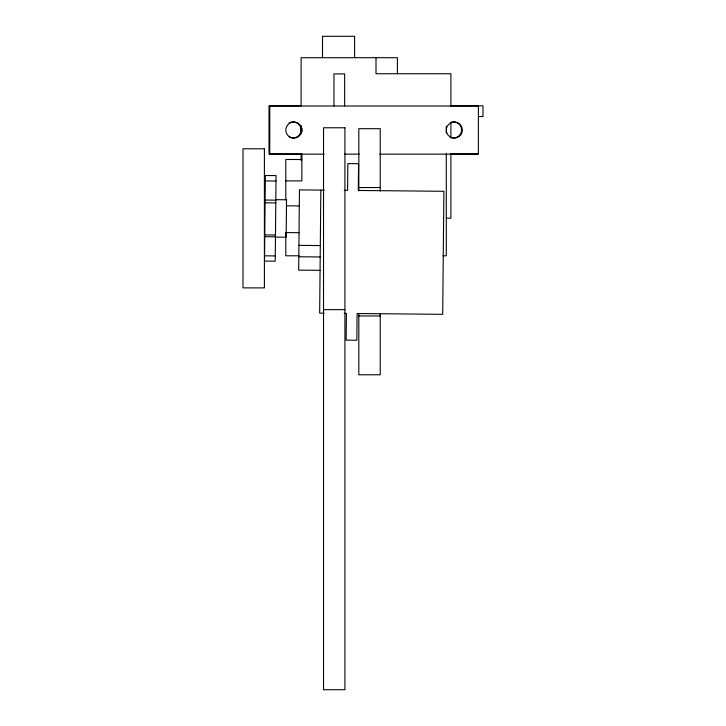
<?xml version="1.0" encoding="UTF-8"?>
<svg xmlns="http://www.w3.org/2000/svg" width="726" height="726" viewBox="0 0 726 726"><rect width="100%" height="100%" fill="white"/><g stroke="black" fill="none" stroke-linecap="round" stroke-linejoin="round"><path stroke-width="1.09" d="M320.847 190.103L319.658 313.142L324.114 313.178M450.483 105.842L482.999 105.842L482.999 116.541L478.57 116.541M301.898 153.994L269.01 153.994L269.01 105.842L301.108 105.842L301.108 57.699L397.403 57.699L397.403 73.743M450.438 153.994L477.644 153.994M324.177 154.148L269.754 154.148L269.754 105.996L478.389 105.996L478.389 154.148L379.734 154.148M344.587 154.148L359.325 154.148M301.853 159.493L285.799 159.493L285.799 199.895M285.799 180.892L301.853 180.892L301.853 154.066M358.825 187.553L380.224 187.553M446.39 218.181L450.9 218.181L450.9 153.812M299.239 255.788L285.799 255.788L285.799 232.311M442.896 255.788L446.29 255.788L446.29 153.304M323.524 309.657L344.923 309.657M358.825 315.937L380.224 315.937M265.299 180.928L275.998 181.037M324.195 190.139L299.448 189.894L298.676 270.136L320.075 270.344M344.251 190.33L347.591 190.366L347.854 163.613L358.553 163.722L358.29 190.466L443.885 191.292L442.697 314.331L357.101 313.505L356.847 340.249L346.148 340.14L346.402 313.396L344.178 313.378M275.816 199.668L286.516 199.777L286.153 237.22L275.453 237.112M265.117 200.049L275.816 200.158M265.09 202.799L275.789 202.908M286.461 205.821L299.293 205.948M286.198 232.565L299.039 232.692M264.781 234.897L275.472 234.997M264.763 236.694L275.463 236.794M298.912 245.352L320.311 245.56M264.573 255.815L275.272 255.924M298.803 256.768L320.202 256.968M450.9 105.842L450.9 73.743L376.004 73.743L376.004 57.699M450.9 122.186L450.9 138.004M446.29 126.27L446.29 133.03M380.224 191.074L380.224 128.702L358.825 128.702L358.825 190.929M380.224 313.55L380.224 374.788L358.825 374.788L358.825 313.55M354.606 57.699L354.606 36.3L322.507 36.3L322.507 57.699M344.641 105.996L344.641 73.907L333.951 73.907L333.951 105.996M301.853 128.357L301.853 131.705M301.108 125.58L301.108 133.484M301.108 153.812L301.108 160.591M451.499 122.168A8.022 8.022 0 0 1 461.6 129.918A8.022 8.022 0 0 1 451.499 137.668M289.075 122.966A8.022 8.022 0 0 1 301.108 129.918A8.022 8.022 0 0 1 289.075 136.869M265.353 175.501L264.527 261.079L275.227 261.188L276.052 175.601L265.353 175.501M344.923 127.776L323.524 127.776L323.524 689.7L344.923 689.7L344.923 127.776M264.4 148.794L243.001 148.794L243.001 287.886L264.4 287.886L264.4 148.794M450.301 137.023A8.022 8.022 0 0 0 462.335 130.072A8.022 8.022 0 0 0 450.301 123.121A8.022 8.022 0 0 0 450.301 137.023M289.81 137.023A8.022 8.022 0 0 0 301.853 130.072A8.022 8.022 0 0 0 289.81 123.121A8.022 8.022 0 0 0 289.81 137.023"/></g></svg>
